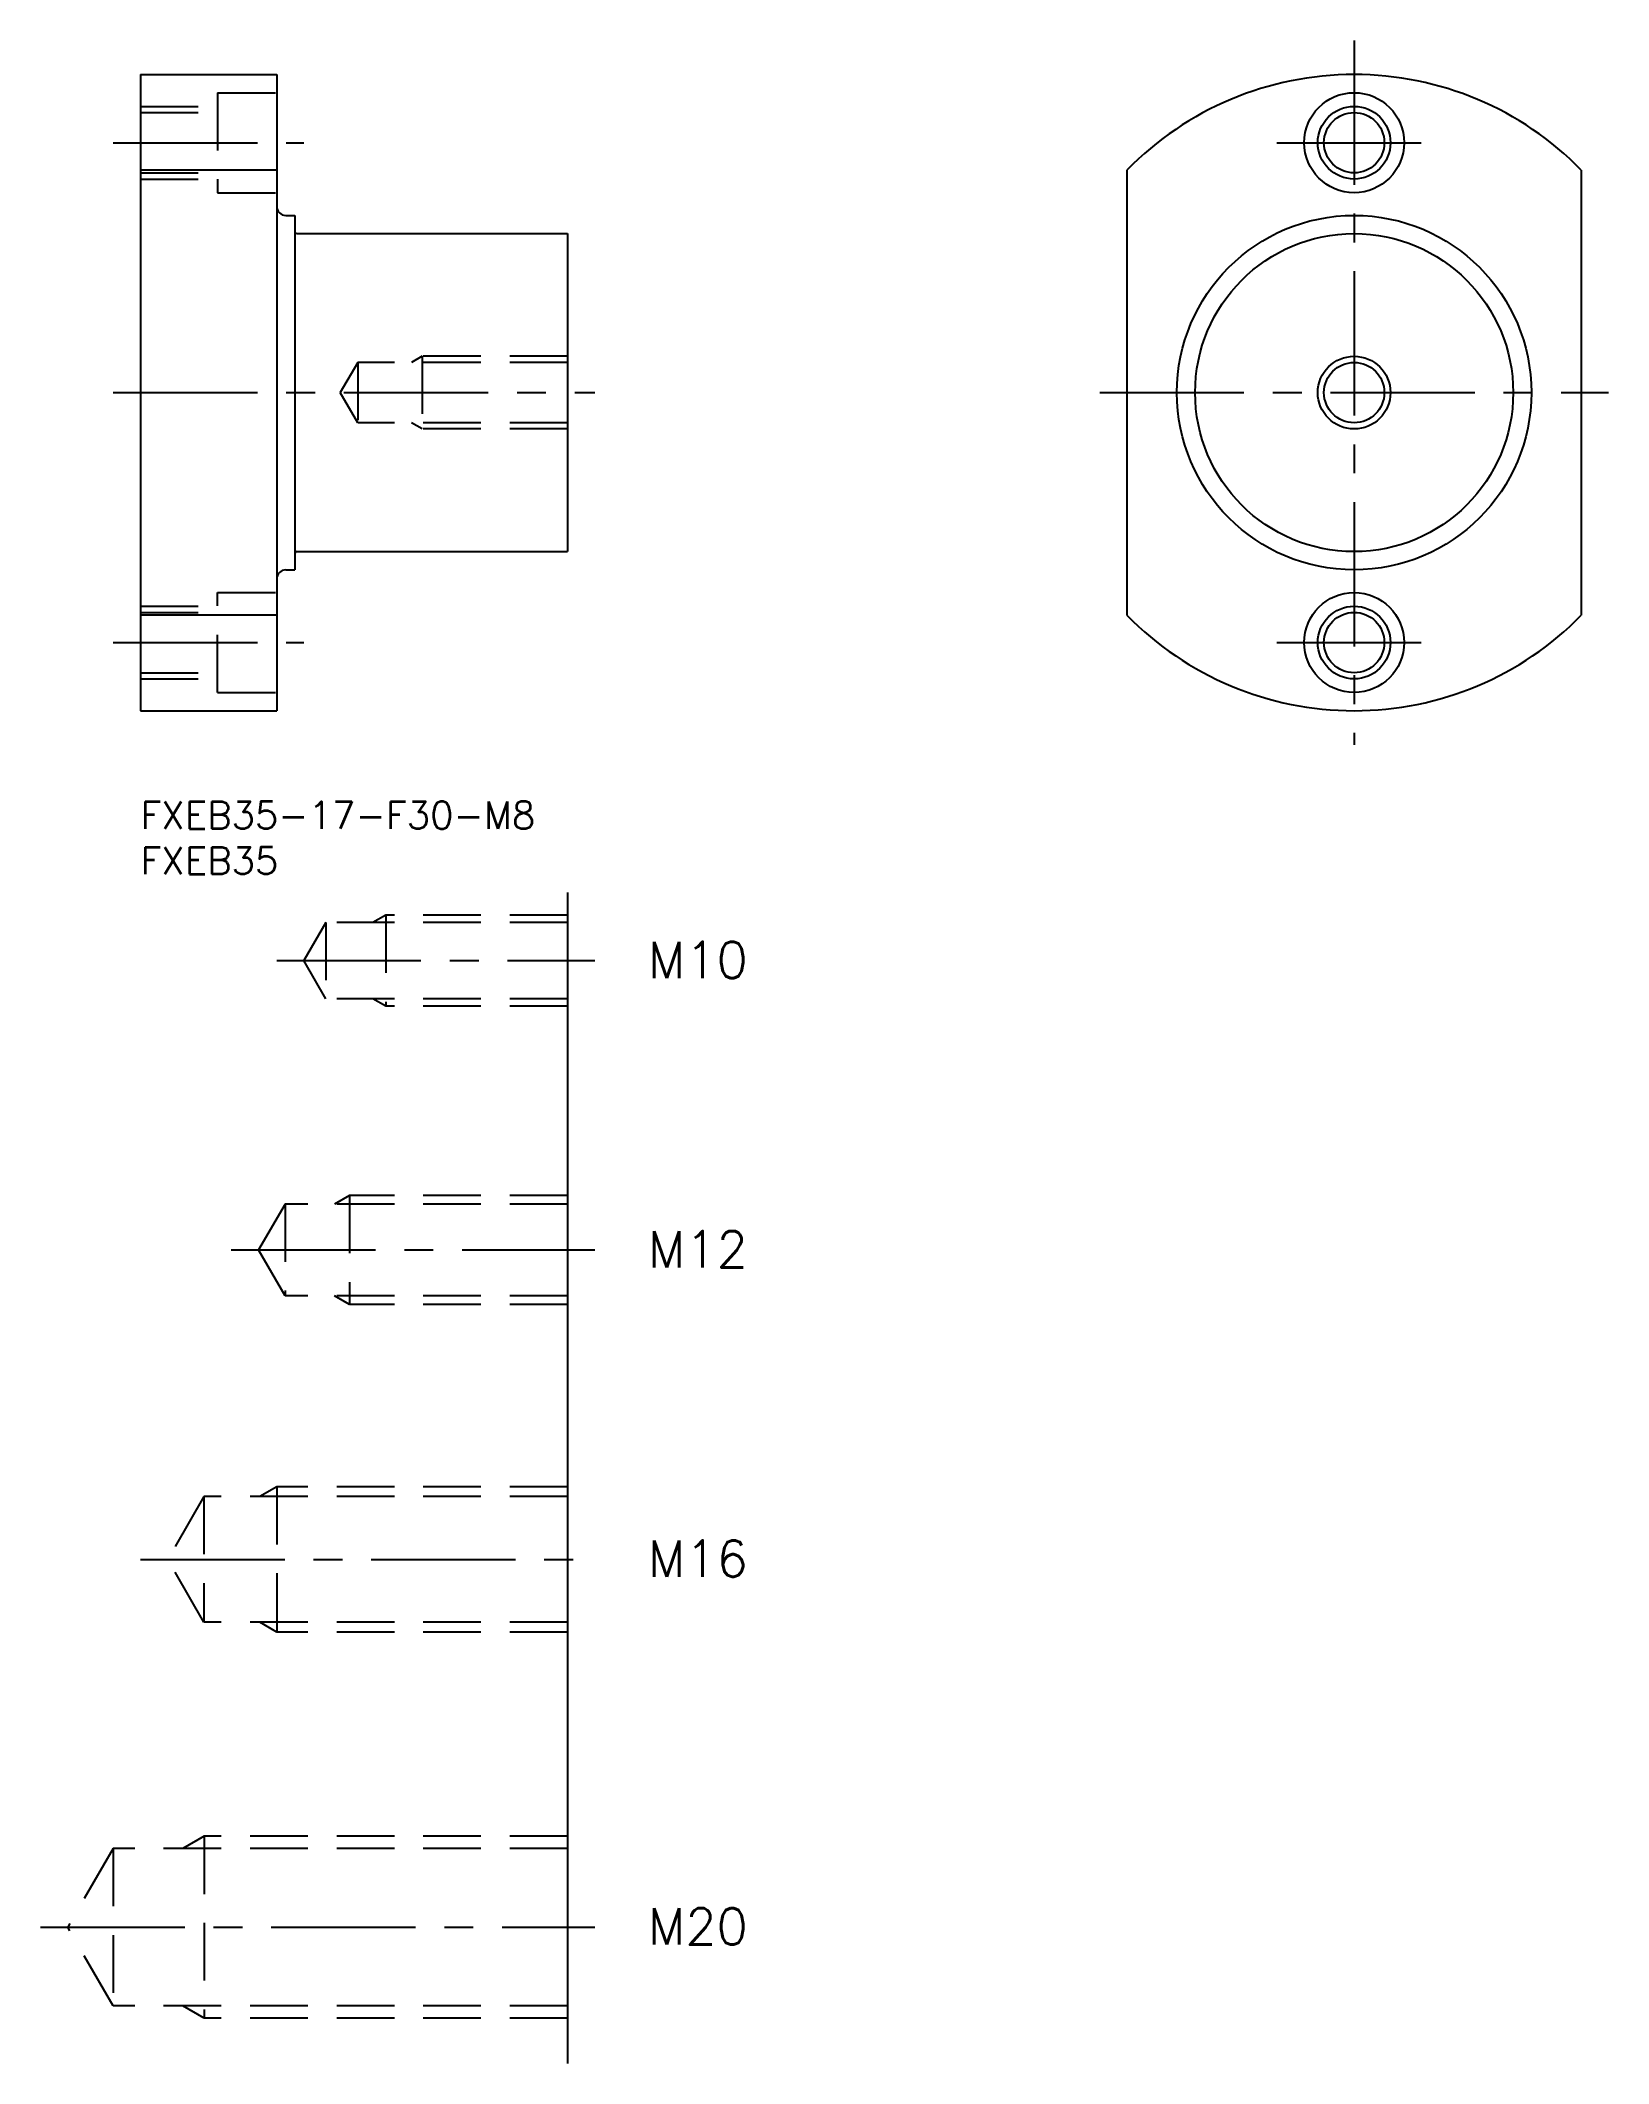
# Model space of a CAD drawing. Extents: x -11 to 162, y -139 to 84.
import ezdxf

# ---------------------------------------------------------------- set-up
doc = ezdxf.new("R2010")
doc.units = 0
doc.header["$LTSCALE"] = 0.5
doc.linetypes.add('CENTER', pattern=[50.8, 31.75, -6.35, 6.35, -6.35])
doc.linetypes.add('DASHED', pattern=[19.05, 12.7, -6.35])
for name, color, linetype in [('MSM_CENTER', 1, 'CENTER'), ('MSM_CONTINUOUS', 7, 'CONTINUOUS'), ('MSM_DASHED', 4, 'DASHED'), ('MSM_NARROW', 5, 'CONTINUOUS'), ('MSM_PART_NUMBER', 7, 'CONTINUOUS')]:
    doc.layers.add(name, color=color, linetype=linetype)
doc.styles.get("Standard").update_dxf_attribs({"font": 'txt.shx', "height": 3, "bigfont": 'bigfont.shx'})

# ---------------------------------------------------------------- blocks, each defined once
blk = doc.blocks.new('*U5')
at = {"layer": 'MSM_PART_NUMBER'}
blk.add_text('FXEB35-17-F30-M8', height=3, dxfattribs=at).set_placement((0, -3))
blk = doc.blocks.new('*U6')
at = {"layer": 'MSM_PART_NUMBER'}
blk.add_text('FXEB35', height=3, dxfattribs=at).set_placement((0, -8))

msp = doc.modelspace()

# ---------------------------------------------------------------- linework, layer by layer
at = {"layer": 'MSM_CENTER'}
for p, q in [((133.57, 83.75), (133.57, 6.25)), ((-3, 72.5), (18, 72.5)), ((125.07, 72.5), (142.07, 72.5)), ((-3, 45), (50, 45)), ((105.57, 45), (161.57, 45)), ((-3, 17.5), (18, 17.5)), ((125.07, 17.5), (142.07, 17.5)), ((15, -17.5), (50, -17.5)), ((10, -49.34), (50, -49.34)), ((0, -83.39), (50, -83.39)), ((-11, -123.86), (50, -123.86))]:
    msp.add_line(p, q, dxfattribs=at)
at = {"layer": 'MSM_CONTINUOUS'}
for p, q in [((0, 80), (0, 10)), ((0, 80), (15, 80)), ((15, 80), (15, 10)), ((15, 69.49), (0, 69.49)), ((108.57, 69.49), (108.57, 20.51)), ((158.57, 69.49), (158.57, 20.51)), ((15, 63), (15, 63)), ((16, 64.5), (17, 64.5)), ((17, 64.5), (17, 25.5)), ((17.2, 62.5), (47, 62.5)), ((47, 62.5), (47, 27.5)), ((15, 45), (15, 45)), ((17.2, 27.5), (47, 27.5)), ((16, 25.5), (17, 25.5)), ((15, 20.51), (0, 20.51)), ((0, 10), (15, 10)), ((47, -10), (47, -138.86))]:
    msp.add_line(p, q, dxfattribs=at)
for centre, radius in [((133.57, 72.5), 5.5), ((133.57, 72.5), 3.32), ((133.57, 45), 19.5), ((133.57, 45), 17.5), ((133.57, 45), 3.32), ((133.57, 17.5), 5.5), ((133.57, 17.5), 3.32)]:
    msp.add_circle(centre, radius, dxfattribs=at)
for centre, radius, start, end in [((133.57, 45), 35, 44.4153, 135.5847), ((16, 65.5), 1, 180, 270), ((17.2, 62.7), 0.2, 180, 270), ((17.2, 27.3), 0.2, 90, 180), ((16, 24.5), 1, 90, 180), ((133.57, 45), 35, 224.4153, 315.5847)]:
    msp.add_arc(centre, radius, start, end, dxfattribs=at)
at = {"layer": 'MSM_DASHED'}
for p, q in [((8.5, 78), (15, 78)), ((8.5, 78), (8.5, 67)), ((0, 76.5), (8.5, 76.5)), ((0, 75.82), (8.5, 75.82)), ((0, 69.18), (8.5, 69.18)), ((0, 68.5), (8.5, 68.5)), ((8.5, 67), (15, 67)), ((31, 49), (29.83, 48.32)), ((31, 49), (31, 41)), ((47, 49), (31, 49)), ((23.92, 48.32), (22, 45)), ((23.92, 48.32), (23.92, 41.68)), ((47, 48.32), (23.92, 48.32)), ((23.92, 41.68), (22, 45)), ((47, 41.68), (23.92, 41.68)), ((31, 41), (29.83, 41.68)), ((47, 41), (31, 41)), ((8.5, 12), (8.5, 23)), ((8.5, 23), (15, 23)), ((0, 21.5), (8.5, 21.5)), ((0, 20.82), (8.5, 20.82)), ((0, 14.18), (8.5, 14.18)), ((0, 13.5), (8.5, 13.5)), ((8.5, 12), (15, 12)), ((20.42, -13.31), (18, -17.5)), ((20.42, -13.31), (20.42, -21.69)), ((47, -13.31), (20.42, -13.31)), ((27, -12.5), (25.59, -13.31)), ((27, -12.5), (27, -22.5)), ((47, -12.5), (27, -12.5)), ((20.42, -21.69), (18, -17.5)), ((47, -21.69), (20.42, -21.69)), ((27, -22.5), (25.59, -21.69)), ((47, -22.5), (27, -22.5)), ((15.92, -44.29), (13, -49.34)), ((15.92, -44.29), (15.92, -54.39)), ((47, -44.29), (15.92, -44.29)), ((23, -43.34), (21.36, -44.29)), ((23, -43.34), (23, -55.34)), ((47, -43.34), (23, -43.34)), ((15.92, -54.39), (13, -49.34)), ((47, -54.39), (15.92, -54.39)), ((23, -55.34), (21.36, -54.39)), ((47, -55.34), (23, -55.34)), ((15, -75.39), (13.13, -76.47)), ((47, -75.39), (15, -75.39)), ((15, -75.39), (15, -91.39)), ((6.99, -76.47), (3, -83.39)), ((47, -76.47), (6.99, -76.47)), ((6.99, -76.47), (6.99, -90.3)), ((6.99, -90.3), (3, -83.39)), ((47, -90.3), (6.99, -90.3)), ((15, -91.39), (13.13, -90.3)), ((47, -91.39), (15, -91.39)), ((-3.01, -115.21), (-8, -123.86)), ((47, -115.21), (-3.01, -115.21)), ((-3.01, -115.21), (-3.01, -132.51)), ((7, -113.86), (4.66, -115.21)), ((47, -113.86), (7, -113.86)), ((7, -113.86), (7, -133.86)), ((-3.01, -132.51), (-8, -123.86)), ((47, -132.51), (-3.01, -132.51)), ((7, -133.86), (4.66, -132.51)), ((47, -133.86), (7, -133.86))]:
    msp.add_line(p, q, dxfattribs=at)
at = {"layer": 'MSM_NARROW'}
for centre in [(133.57, 72.5), (133.57, 45), (133.57, 17.5)]:
    msp.add_circle(centre, 4, dxfattribs=at)

# ---------------------------------------------------------------- block references
at = {"layer": 'MSM_CONTINUOUS'}
for name in ['*U5', '*U6']:
    msp.add_blockref(name, (0, 0), dxfattribs=at)

# ---------------------------------------------------------------- texts
at = {"layer": 'MSM_PART_NUMBER'}
for s, p in [('M10', (55.86, -19.42)), ('M12', (55.86, -51.26)), ('M16', (55.86, -85.3)), ('M20', (55.86, -125.78))]:
    msp.add_text(s, height=4, dxfattribs=at).set_placement(p)

doc.saveas('drawing.dxf')
